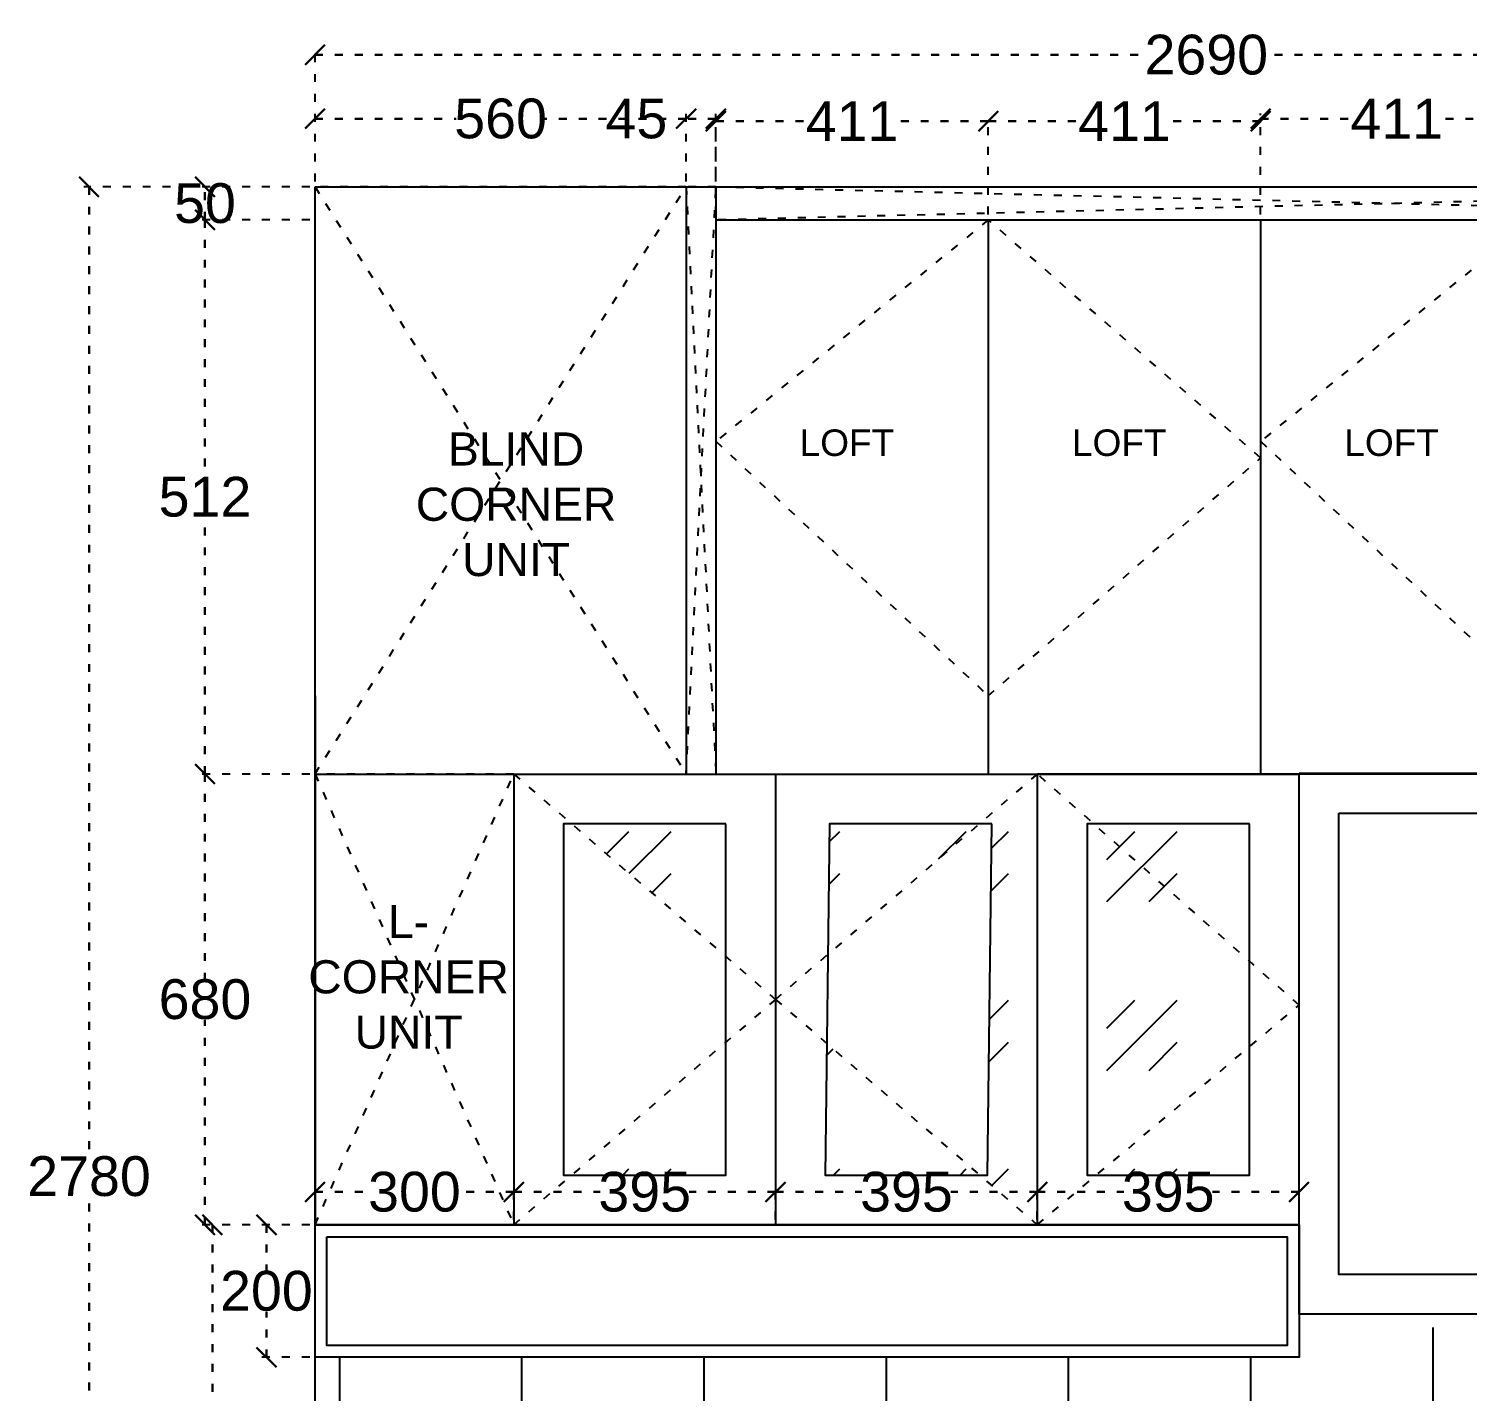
# Model space of a CAD drawing. Header units: millimetres. Extents: x 220712 to 1505573, y -354410 to 241923.
# Drawn here: x 281406 to 283577, y 81504 to 83560 of the extents above; entities that cross this region are included whole.
import ezdxf

# ---------------------------------------------------------------- set-up
doc = ezdxf.new("R2010")
doc.units = ezdxf.units.MM
doc.header["$MEASUREMENT"] = 0
doc.linetypes.add('ACAD_ISO03W100', pattern=[30, 12, -18])
doc.layers.add('Walls', color=253, linetype='Continuous')
doc.styles.get("Standard").update_dxf_attribs({"font": 'arial.ttf'})
doc.dimstyles.get("Standard").update_dxf_attribs({"dimtxt": 60, "dimasz": 30, "dimexe": 7.75, "dimexo": 8.13, "dimgap": 0.63, "dimtad": 0, "dimtih": 1, "dimtoh": 1, "dimdec": 0, "dimzin": 0, "dimtxsty": 'Standard', "dimblk": 'OBLIQUE', "dimcen": 2.25, "dimclrd": 1, "dimclre": 1, "dimclrt": 1, "dimadec": 0, "dimazin": 0, "dimtfac": 1, "dimtdec": 0, "dimtofl": 0, "dimtmove": 0, "dimatfit": 3, "dimfxl": 1, "dimtolj": 1, "dimtzin": 0, "dimlwd": 30, "dimarcsym": 0})

# ---------------------------------------------------------------- blocks, each defined once
blk = doc.blocks.new('_Oblique')
at = {"color": 0, "linetype": 'ByBlock', "lineweight": -2}
blk.add_line((-0.5, -0.5), (0.5, 0.5), dxfattribs=at)
blk = doc.blocks.new('*D2110')
at = {"layer": 'Defpoints', "color": 0, "linetype": 'ACAD_ISO03W100', "lineweight": -2, "transparency": 16777216}
for p in [(284527.9, 83520.3), (281837.9, 83321.3), (284527.9, 83321.3)]:
    blk.add_point(p, dxfattribs=at)
at = {"layer": 'Walls', "color": 1, "linetype": 'ACAD_ISO03W100', "lineweight": -2, "transparency": 16777216}
for p, q in [((281837.9, 83329.4), (281837.9, 83528.1)), ((284527.9, 83329.4), (284527.9, 83528.1))]:
    blk.add_line(p, q, dxfattribs=at)
at = {"layer": 'Walls', "color": 1, "linetype": 'ACAD_ISO03W100', "lineweight": 30, "transparency": 16777216}
for p, q in [((281837.9, 83520.3), (283092.3, 83520.3)), ((284527.9, 83520.3), (283273.5, 83520.3))]:
    blk.add_line(p, q, dxfattribs=at)
at = {"layer": 'Walls', "color": 1, "linetype": 'ACAD_ISO03W100', "lineweight": 30, "transparency": 16777216, "xscale": 30, "yscale": 30, "zscale": 30, "rotation": 180}
blk.add_blockref('_Oblique', (281837.9, 83520.3), dxfattribs=at)
at = {"layer": 'Walls', "color": 1, "linetype": 'ACAD_ISO03W100', "lineweight": 30, "transparency": 16777216, "xscale": 30, "yscale": 30, "zscale": 30}
blk.add_blockref('_Oblique', (284527.9, 83520.3), dxfattribs=at)
at = {"layer": 'Walls', "color": 1, "linetype": 'ACAD_ISO03W100', "transparency": 16777216, "insert": (283182.9, 83520.3), "char_height": 60, "attachment_point": 5}
blk.add_mtext('\\A1;2690', dxfattribs=at)
blk = doc.blocks.new('*D2161')
at = {"layer": 'Defpoints', "color": 0, "linetype": 'ACAD_ISO03W100', "lineweight": -2, "transparency": 16777216}
for p in [(283675.9, 83424), (283264.9, 83271.3), (283675.9, 83271.3)]:
    blk.add_point(p, dxfattribs=at)
at = {"layer": 'Walls', "color": 1, "linetype": 'ACAD_ISO03W100', "lineweight": -2, "transparency": 16777216}
for p, q in [((283264.9, 83279.4), (283264.9, 83431.7)), ((283675.9, 83279.4), (283675.9, 83431.7))]:
    blk.add_line(p, q, dxfattribs=at)
at = {"layer": 'Walls', "color": 1, "linetype": 'ACAD_ISO03W100', "lineweight": 30, "transparency": 16777216}
for p, q in [((283264.9, 83424), (283408.1, 83424)), ((283675.9, 83424), (283532.7, 83424))]:
    blk.add_line(p, q, dxfattribs=at)
at = {"layer": 'Walls', "color": 1, "linetype": 'ACAD_ISO03W100', "lineweight": 30, "transparency": 16777216, "xscale": 30, "yscale": 30, "zscale": 30, "rotation": 180}
blk.add_blockref('_Oblique', (283264.9, 83424), dxfattribs=at)
at = {"layer": 'Walls', "color": 1, "linetype": 'ACAD_ISO03W100', "lineweight": 30, "transparency": 16777216, "xscale": 30, "yscale": 30, "zscale": 30}
blk.add_blockref('_Oblique', (283675.9, 83424), dxfattribs=at)
at = {"layer": 'Walls', "color": 1, "linetype": 'ACAD_ISO03W100', "transparency": 16777216, "insert": (283470.4, 83424), "char_height": 60, "attachment_point": 5}
blk.add_mtext('\\A1;411', dxfattribs=at)
blk = doc.blocks.new('*D2162')
at = {"layer": 'Defpoints', "color": 0, "linetype": 'ACAD_ISO03W100', "lineweight": -2, "transparency": 16777216}
for p in [(283264.9, 83420.2), (282853.9, 83271.3), (283264.9, 83271.3)]:
    blk.add_point(p, dxfattribs=at)
at = {"layer": 'Walls', "color": 1, "linetype": 'ACAD_ISO03W100', "lineweight": -2, "transparency": 16777216}
for p, q in [((282853.9, 83279.4), (282853.9, 83428)), ((283264.9, 83279.4), (283264.9, 83428))]:
    blk.add_line(p, q, dxfattribs=at)
at = {"layer": 'Walls', "color": 1, "linetype": 'ACAD_ISO03W100', "lineweight": 30, "transparency": 16777216}
for p, q in [((282853.9, 83420.2), (282997.1, 83420.2)), ((283264.9, 83420.2), (283121.7, 83420.2))]:
    blk.add_line(p, q, dxfattribs=at)
at = {"layer": 'Walls', "color": 1, "linetype": 'ACAD_ISO03W100', "lineweight": 30, "transparency": 16777216, "xscale": 30, "yscale": 30, "zscale": 30, "rotation": 180}
blk.add_blockref('_Oblique', (282853.9, 83420.2), dxfattribs=at)
at = {"layer": 'Walls', "color": 1, "linetype": 'ACAD_ISO03W100', "lineweight": 30, "transparency": 16777216, "xscale": 30, "yscale": 30, "zscale": 30}
blk.add_blockref('_Oblique', (283264.9, 83420.2), dxfattribs=at)
at = {"layer": 'Walls', "color": 1, "linetype": 'ACAD_ISO03W100', "transparency": 16777216, "insert": (283059.4, 83420.2), "char_height": 60, "attachment_point": 5}
blk.add_mtext('\\A1;411', dxfattribs=at)
blk = doc.blocks.new('*D2163')
at = {"layer": 'Defpoints', "color": 0, "linetype": 'ACAD_ISO03W100', "lineweight": -2, "transparency": 16777216}
for p in [(282853.9, 83420.2), (282442.9, 83271.3), (282853.9, 83271.3)]:
    blk.add_point(p, dxfattribs=at)
at = {"layer": 'Walls', "color": 1, "linetype": 'ACAD_ISO03W100', "lineweight": -2, "transparency": 16777216}
for p, q in [((282442.9, 83279.4), (282442.9, 83428)), ((282853.9, 83279.4), (282853.9, 83428))]:
    blk.add_line(p, q, dxfattribs=at)
at = {"layer": 'Walls', "color": 1, "linetype": 'ACAD_ISO03W100', "lineweight": 30, "transparency": 16777216}
for p, q in [((282442.9, 83420.2), (282586.1, 83420.2)), ((282853.9, 83420.2), (282710.7, 83420.2))]:
    blk.add_line(p, q, dxfattribs=at)
at = {"layer": 'Walls', "color": 1, "linetype": 'ACAD_ISO03W100', "lineweight": 30, "transparency": 16777216, "xscale": 30, "yscale": 30, "zscale": 30, "rotation": 180}
blk.add_blockref('_Oblique', (282442.9, 83420.2), dxfattribs=at)
at = {"layer": 'Walls', "color": 1, "linetype": 'ACAD_ISO03W100', "lineweight": 30, "transparency": 16777216, "xscale": 30, "yscale": 30, "zscale": 30}
blk.add_blockref('_Oblique', (282853.9, 83420.2), dxfattribs=at)
at = {"layer": 'Walls', "color": 1, "linetype": 'ACAD_ISO03W100', "transparency": 16777216, "insert": (282648.4, 83420.2), "char_height": 60, "attachment_point": 5}
blk.add_mtext('\\A1;411', dxfattribs=at)
blk = doc.blocks.new('*D2164')
at = {"layer": 'Defpoints', "color": 0, "linetype": 'ACAD_ISO03W100', "lineweight": -2, "transparency": 16777216}
for p in [(282397.9, 83424), (282397.9, 83321.3), (282442.9, 83321.3)]:
    blk.add_point(p, dxfattribs=at)
at = {"layer": 'Walls', "color": 1, "linetype": 'ACAD_ISO03W100', "lineweight": -2, "transparency": 16777216}
for p, q in [((282397.9, 83329.4), (282397.9, 83431.7)), ((282442.9, 83329.4), (282442.9, 83431.7))]:
    blk.add_line(p, q, dxfattribs=at)
at = {"layer": 'Walls', "color": 1, "linetype": 'ACAD_ISO03W100', "lineweight": 30, "transparency": 16777216}
for p, q in [((282397.9, 83424), (282367.9, 83424)), ((282442.9, 83424), (282397.9, 83424))]:
    blk.add_line(p, q, dxfattribs=at)
at = {"layer": 'Walls', "color": 1, "linetype": 'ACAD_ISO03W100', "lineweight": 30, "transparency": 16777216, "xscale": 30, "yscale": 30, "zscale": 30, "rotation": 180}
blk.add_blockref('_Oblique', (282397.9, 83424), dxfattribs=at)
at = {"layer": 'Walls', "color": 1, "linetype": 'ACAD_ISO03W100', "lineweight": 30, "transparency": 16777216, "xscale": 30, "yscale": 30, "zscale": 30}
blk.add_blockref('_Oblique', (282442.9, 83424), dxfattribs=at)
at = {"layer": 'Walls', "color": 1, "linetype": 'ACAD_ISO03W100', "transparency": 16777216, "insert": (282322.9, 83424), "char_height": 60, "attachment_point": 5}
blk.add_mtext('\\A1;45', dxfattribs=at)
blk = doc.blocks.new('*D2165')
at = {"layer": 'Defpoints', "color": 0, "linetype": 'ACAD_ISO03W100', "lineweight": -2, "transparency": 16777216}
for p in [(282397.9, 83424), (281837.9, 83321.3), (282397.9, 83321.3)]:
    blk.add_point(p, dxfattribs=at)
at = {"layer": 'Walls', "color": 1, "linetype": 'ACAD_ISO03W100', "lineweight": -2, "transparency": 16777216}
for p, q in [((281837.9, 83329.4), (281837.9, 83431.7)), ((282397.9, 83329.4), (282397.9, 83431.7))]:
    blk.add_line(p, q, dxfattribs=at)
at = {"layer": 'Walls', "color": 1, "linetype": 'ACAD_ISO03W100', "lineweight": 30, "transparency": 16777216}
for p, q in [((281837.9, 83424), (282051.1, 83424)), ((282397.9, 83424), (282184.7, 83424))]:
    blk.add_line(p, q, dxfattribs=at)
at = {"layer": 'Walls', "color": 1, "linetype": 'ACAD_ISO03W100', "lineweight": 30, "transparency": 16777216, "xscale": 30, "yscale": 30, "zscale": 30, "rotation": 180}
blk.add_blockref('_Oblique', (281837.9, 83424), dxfattribs=at)
at = {"layer": 'Walls', "color": 1, "linetype": 'ACAD_ISO03W100', "lineweight": 30, "transparency": 16777216, "xscale": 30, "yscale": 30, "zscale": 30}
blk.add_blockref('_Oblique', (282397.9, 83424), dxfattribs=at)
at = {"layer": 'Walls', "color": 1, "linetype": 'ACAD_ISO03W100', "transparency": 16777216, "insert": (282117.9, 83424), "char_height": 60, "attachment_point": 5}
blk.add_mtext('\\A1;560', dxfattribs=at)
blk = doc.blocks.new('*D2166')
at = {"layer": 'Defpoints', "color": 0, "linetype": 'ACAD_ISO03W100', "lineweight": -2, "transparency": 16777216}
for p in [(282137.9, 81804.8), (281837.9, 81755.3), (282137.9, 81755.3)]:
    blk.add_point(p, dxfattribs=at)
at = {"layer": 'Walls', "color": 1, "linetype": 'ACAD_ISO03W100', "lineweight": -2, "transparency": 16777216}
for p, q in [((281837.9, 81763.4), (281837.9, 81812.6)), ((282137.9, 81763.4), (282137.9, 81812.6))]:
    blk.add_line(p, q, dxfattribs=at)
at = {"layer": 'Walls', "color": 1, "linetype": 'ACAD_ISO03W100', "lineweight": 30, "transparency": 16777216}
for p, q in [((281837.9, 81804.8), (281921.1, 81804.8)), ((282137.9, 81804.8), (282054.7, 81804.8))]:
    blk.add_line(p, q, dxfattribs=at)
at = {"layer": 'Walls', "color": 1, "linetype": 'ACAD_ISO03W100', "lineweight": 30, "transparency": 16777216, "xscale": 30, "yscale": 30, "zscale": 30, "rotation": 180}
blk.add_blockref('_Oblique', (281837.9, 81804.8), dxfattribs=at)
at = {"layer": 'Walls', "color": 1, "linetype": 'ACAD_ISO03W100', "lineweight": 30, "transparency": 16777216, "xscale": 30, "yscale": 30, "zscale": 30}
blk.add_blockref('_Oblique', (282137.9, 81804.8), dxfattribs=at)
at = {"layer": 'Walls', "color": 1, "linetype": 'ACAD_ISO03W100', "transparency": 16777216, "insert": (281987.9, 81804.8), "char_height": 60, "attachment_point": 5}
blk.add_mtext('\\A1;300', dxfattribs=at)
blk = doc.blocks.new('*D2167')
at = {"layer": 'Defpoints', "color": 0, "linetype": 'ACAD_ISO03W100', "lineweight": -2, "transparency": 16777216}
for p in [(282532.9, 81804.8), (282137.9, 81755.3), (282532.9, 81755.3)]:
    blk.add_point(p, dxfattribs=at)
at = {"layer": 'Walls', "color": 1, "linetype": 'ACAD_ISO03W100', "lineweight": -2, "transparency": 16777216}
for p, q in [((282137.9, 81763.4), (282137.9, 81812.6)), ((282532.9, 81763.4), (282532.9, 81812.6))]:
    blk.add_line(p, q, dxfattribs=at)
at = {"layer": 'Walls', "color": 1, "linetype": 'ACAD_ISO03W100', "lineweight": 30, "transparency": 16777216}
for p, q in [((282137.9, 81804.8), (282268.3, 81804.8)), ((282532.9, 81804.8), (282402.5, 81804.8))]:
    blk.add_line(p, q, dxfattribs=at)
at = {"layer": 'Walls', "color": 1, "linetype": 'ACAD_ISO03W100', "lineweight": 30, "transparency": 16777216, "xscale": 30, "yscale": 30, "zscale": 30, "rotation": 180}
blk.add_blockref('_Oblique', (282137.9, 81804.8), dxfattribs=at)
at = {"layer": 'Walls', "color": 1, "linetype": 'ACAD_ISO03W100', "lineweight": 30, "transparency": 16777216, "xscale": 30, "yscale": 30, "zscale": 30}
blk.add_blockref('_Oblique', (282532.9, 81804.8), dxfattribs=at)
at = {"layer": 'Walls', "color": 1, "linetype": 'ACAD_ISO03W100', "transparency": 16777216, "insert": (282335.4, 81804.8), "char_height": 60, "attachment_point": 5}
blk.add_mtext('\\A1;395', dxfattribs=at)
blk = doc.blocks.new('*D2168')
at = {"layer": 'Defpoints', "color": 0, "linetype": 'ACAD_ISO03W100', "lineweight": -2, "transparency": 16777216}
for p in [(283322.9, 81804.8), (282927.9, 81755.3), (283322.9, 81755.3)]:
    blk.add_point(p, dxfattribs=at)
at = {"layer": 'Walls', "color": 1, "linetype": 'ACAD_ISO03W100', "lineweight": -2, "transparency": 16777216}
for p, q in [((282927.9, 81763.4), (282927.9, 81812.6)), ((283322.9, 81763.4), (283322.9, 81812.6))]:
    blk.add_line(p, q, dxfattribs=at)
at = {"layer": 'Walls', "color": 1, "linetype": 'ACAD_ISO03W100', "lineweight": 30, "transparency": 16777216}
for p, q in [((282927.9, 81804.8), (283058.3, 81804.8)), ((283322.9, 81804.8), (283192.5, 81804.8))]:
    blk.add_line(p, q, dxfattribs=at)
at = {"layer": 'Walls', "color": 1, "linetype": 'ACAD_ISO03W100', "lineweight": 30, "transparency": 16777216, "xscale": 30, "yscale": 30, "zscale": 30, "rotation": 180}
blk.add_blockref('_Oblique', (282927.9, 81804.8), dxfattribs=at)
at = {"layer": 'Walls', "color": 1, "linetype": 'ACAD_ISO03W100', "lineweight": 30, "transparency": 16777216, "xscale": 30, "yscale": 30, "zscale": 30}
blk.add_blockref('_Oblique', (283322.9, 81804.8), dxfattribs=at)
at = {"layer": 'Walls', "color": 1, "linetype": 'ACAD_ISO03W100', "transparency": 16777216, "insert": (283125.4, 81804.8), "char_height": 60, "attachment_point": 5}
blk.add_mtext('\\A1;395', dxfattribs=at)
blk = doc.blocks.new('*D2170')
at = {"layer": 'Defpoints', "color": 0, "linetype": 'ACAD_ISO03W100', "lineweight": -2, "transparency": 16777216}
for p in [(281683, 81755.3), (281837.9, 81755.3), (281837.9, 81055.3)]:
    blk.add_point(p, dxfattribs=at)
at = {"layer": 'Walls', "color": 1, "linetype": 'ACAD_ISO03W100', "lineweight": -2, "transparency": 16777216}
for p, q in [((281829.8, 81755.3), (281675.3, 81755.3)), ((281829.8, 81055.3), (281675.3, 81055.3))]:
    blk.add_line(p, q, dxfattribs=at)
at = {"layer": 'Walls', "color": 1, "linetype": 'ACAD_ISO03W100', "lineweight": 30, "transparency": 16777216}
for p, q in [((281683, 81755.3), (281683, 81436.6)), ((281683, 81055.3), (281683, 81374))]:
    blk.add_line(p, q, dxfattribs=at)
at = {"layer": 'Walls', "color": 1, "linetype": 'ACAD_ISO03W100', "lineweight": 30, "transparency": 16777216, "xscale": 30, "yscale": 30, "zscale": 30}
for p, rotation in [((281683, 81755.3), 90), ((281683, 81055.3), 270)]:
    blk.add_blockref('_Oblique', p, dxfattribs=dict(at, rotation=rotation))
at = {"layer": 'Walls', "color": 1, "linetype": 'ACAD_ISO03W100', "transparency": 16777216, "insert": (281683, 81405.3), "char_height": 60, "attachment_point": 5}
blk.add_mtext('\\A1;600', dxfattribs=at)
blk = doc.blocks.new('*D2172')
at = {"layer": 'Defpoints', "color": 0, "linetype": 'ACAD_ISO03W100', "lineweight": -2, "transparency": 16777216}
for p in [(281671.8, 82435.3), (281837.9, 82435.3), (281837.9, 81755.3)]:
    blk.add_point(p, dxfattribs=at)
at = {"layer": 'Walls', "color": 1, "linetype": 'ACAD_ISO03W100', "lineweight": -2, "transparency": 16777216}
for p, q in [((281829.8, 82435.3), (281664, 82435.3)), ((281829.8, 81755.3), (281664, 81755.3))]:
    blk.add_line(p, q, dxfattribs=at)
at = {"layer": 'Walls', "color": 1, "linetype": 'ACAD_ISO03W100', "lineweight": 30, "transparency": 16777216}
for p, q in [((281671.8, 82435.3), (281671.8, 82126.6)), ((281671.8, 81755.3), (281671.8, 82064))]:
    blk.add_line(p, q, dxfattribs=at)
at = {"layer": 'Walls', "color": 1, "linetype": 'ACAD_ISO03W100', "lineweight": 30, "transparency": 16777216, "xscale": 30, "yscale": 30, "zscale": 30}
for p, rotation in [((281671.8, 82435.3), 90), ((281671.8, 81755.3), 270)]:
    blk.add_blockref('_Oblique', p, dxfattribs=dict(at, rotation=rotation))
at = {"layer": 'Walls', "color": 1, "linetype": 'ACAD_ISO03W100', "transparency": 16777216, "insert": (281671.8, 82095.3), "char_height": 60, "attachment_point": 5}
blk.add_mtext('\\A1;680', dxfattribs=at)
blk = doc.blocks.new('*D2080')
at = {"layer": 'Defpoints', "color": 0, "linetype": 'ACAD_ISO03W100', "lineweight": -2, "transparency": 16777216}
for p in [(281671.8, 83271.3), (281837.9, 83271.3), (281837.9, 82435.3)]:
    blk.add_point(p, dxfattribs=at)
at = {"layer": 'Walls', "color": 1, "linetype": 'ACAD_ISO03W100', "lineweight": -2, "transparency": 16777216}
for p, q in [((281829.8, 83271.3), (281664, 83271.3)), ((281829.8, 82435.3), (281664, 82435.3))]:
    blk.add_line(p, q, dxfattribs=at)
at = {"layer": 'Walls', "color": 1, "linetype": 'ACAD_ISO03W100', "lineweight": 30, "transparency": 16777216}
for p, q in [((281671.8, 83271.3), (281671.8, 82884.6)), ((281671.8, 82435.3), (281671.8, 82822))]:
    blk.add_line(p, q, dxfattribs=at)
at = {"layer": 'Walls', "color": 1, "linetype": 'ACAD_ISO03W100', "lineweight": 30, "transparency": 16777216, "xscale": 30, "yscale": 30, "zscale": 30}
for p, rotation in [((281671.8, 83271.3), 90), ((281671.8, 82435.3), 270)]:
    blk.add_blockref('_Oblique', p, dxfattribs=dict(at, rotation=rotation))
at = {"layer": 'Walls', "color": 1, "linetype": 'ACAD_ISO03W100', "transparency": 16777216, "insert": (281671.8, 82853.3), "char_height": 60, "attachment_point": 5}
blk.add_mtext('\\A1;512', dxfattribs=at)
blk = doc.blocks.new('*D2173')
at = {"layer": 'Defpoints', "color": 0, "linetype": 'ACAD_ISO03W100', "lineweight": -2, "transparency": 16777216}
for p in [(281496.8, 83321.3), (281837.9, 83321.3), (281837.9, 80335.3)]:
    blk.add_point(p, dxfattribs=at)
at = {"layer": 'Walls', "color": 1, "linetype": 'ACAD_ISO03W100', "lineweight": -2, "transparency": 16777216}
for p, q in [((281829.8, 83321.3), (281489, 83321.3)), ((281829.8, 80335.3), (281489, 80335.3))]:
    blk.add_line(p, q, dxfattribs=at)
at = {"layer": 'Walls', "color": 1, "linetype": 'ACAD_ISO03W100', "lineweight": 30, "transparency": 16777216}
for p, q in [((281496.8, 83321.3), (281496.8, 81859.6)), ((281496.8, 80335.3), (281496.8, 81797))]:
    blk.add_line(p, q, dxfattribs=at)
at = {"layer": 'Walls', "color": 1, "linetype": 'ACAD_ISO03W100', "lineweight": 30, "transparency": 16777216, "xscale": 30, "yscale": 30, "zscale": 30}
for p, rotation in [((281496.8, 83321.3), 90), ((281496.8, 80335.3), 270)]:
    blk.add_blockref('_Oblique', p, dxfattribs=dict(at, rotation=rotation))
at = {"layer": 'Walls', "color": 1, "linetype": 'ACAD_ISO03W100', "transparency": 16777216, "insert": (281496.8, 81828.3), "char_height": 60, "attachment_point": 5}
blk.add_mtext('\\A1;2780', dxfattribs=at)
blk = doc.blocks.new('*D2386')
at = {"layer": 'Defpoints', "color": 0, "linetype": 'ACAD_ISO03W100', "lineweight": -2, "transparency": 16777216}
for p in [(281671.8, 83321.3), (281837.9, 83321.3), (281837.9, 83271.3)]:
    blk.add_point(p, dxfattribs=at)
at = {"layer": 'Walls', "color": 1, "linetype": 'ACAD_ISO03W100', "lineweight": -2, "transparency": 16777216}
for p, q in [((281829.8, 83321.3), (281664, 83321.3)), ((281829.8, 83271.3), (281664, 83271.3))]:
    blk.add_line(p, q, dxfattribs=at)
at = {"layer": 'Walls', "color": 1, "linetype": 'ACAD_ISO03W100', "lineweight": 30, "transparency": 16777216}
blk.add_line((281671.8, 83271.3), (281671.8, 83321.3), dxfattribs=at)
at = {"layer": 'Walls', "color": 1, "linetype": 'ACAD_ISO03W100', "lineweight": 30, "transparency": 16777216, "xscale": 30, "yscale": 30, "zscale": 30}
for p, rotation in [((281671.8, 83321.3), 90), ((281671.8, 83271.3), 270)]:
    blk.add_blockref('_Oblique', p, dxfattribs=dict(at, rotation=rotation))
at = {"layer": 'Walls', "color": 1, "linetype": 'ACAD_ISO03W100', "lineweight": -2, "transparency": 16777216, "insert": (281671.8, 83296.3), "char_height": 60, "attachment_point": 5}
blk.add_mtext('\\A1;50', dxfattribs=at)
blk = doc.blocks.new('*D2387')
at = {"layer": 'Defpoints', "color": 0, "linetype": 'ACAD_ISO03W100', "lineweight": -2, "transparency": 16777216}
for p in [(282927.9, 81804.8), (282532.9, 81755.3), (282927.9, 81755.3)]:
    blk.add_point(p, dxfattribs=at)
at = {"layer": 'Walls', "color": 1, "linetype": 'ACAD_ISO03W100', "lineweight": -2, "transparency": 16777216}
for p, q in [((282532.9, 81763.4), (282532.9, 81812.6)), ((282927.9, 81763.4), (282927.9, 81812.6))]:
    blk.add_line(p, q, dxfattribs=at)
at = {"layer": 'Walls', "color": 1, "linetype": 'ACAD_ISO03W100', "lineweight": 30, "transparency": 16777216}
for p, q in [((282532.9, 81804.8), (282663.3, 81804.8)), ((282927.9, 81804.8), (282797.5, 81804.8))]:
    blk.add_line(p, q, dxfattribs=at)
at = {"layer": 'Walls', "color": 1, "linetype": 'ACAD_ISO03W100', "lineweight": 30, "transparency": 16777216, "xscale": 30, "yscale": 30, "zscale": 30, "rotation": 180}
blk.add_blockref('_Oblique', (282532.9, 81804.8), dxfattribs=at)
at = {"layer": 'Walls', "color": 1, "linetype": 'ACAD_ISO03W100', "lineweight": 30, "transparency": 16777216, "xscale": 30, "yscale": 30, "zscale": 30}
blk.add_blockref('_Oblique', (282927.9, 81804.8), dxfattribs=at)
at = {"layer": 'Walls', "color": 1, "linetype": 'ACAD_ISO03W100', "lineweight": -2, "transparency": 16777216, "insert": (282730.4, 81804.8), "char_height": 60, "attachment_point": 5}
blk.add_mtext('\\A1;395', dxfattribs=at)
blk = doc.blocks.new('*D2388')
at = {"layer": 'Defpoints', "color": 0, "linetype": 'ACAD_ISO03W100', "lineweight": -2, "transparency": 16777216}
for p in [(281764.5, 81755.3), (281837.9, 81755.3), (281837.9, 81555.3)]:
    blk.add_point(p, dxfattribs=at)
at = {"layer": 'Walls', "color": 1, "linetype": 'ACAD_ISO03W100', "lineweight": -2, "transparency": 16777216}
for p, q in [((281829.8, 81755.3), (281756.8, 81755.3)), ((281829.8, 81555.3), (281756.8, 81555.3))]:
    blk.add_line(p, q, dxfattribs=at)
at = {"layer": 'Walls', "color": 1, "linetype": 'ACAD_ISO03W100', "lineweight": 30, "transparency": 16777216}
for p, q in [((281764.5, 81755.3), (281764.5, 81686.6)), ((281764.5, 81555.3), (281764.5, 81624))]:
    blk.add_line(p, q, dxfattribs=at)
at = {"layer": 'Walls', "color": 1, "linetype": 'ACAD_ISO03W100', "lineweight": 30, "transparency": 16777216, "xscale": 30, "yscale": 30, "zscale": 30}
for p, rotation in [((281764.5, 81755.3), 90), ((281764.5, 81555.3), 270)]:
    blk.add_blockref('_Oblique', p, dxfattribs=dict(at, rotation=rotation))
at = {"layer": 'Walls', "color": 1, "linetype": 'ACAD_ISO03W100', "lineweight": -2, "transparency": 16777216, "insert": (281764.5, 81655.3), "char_height": 60, "attachment_point": 5}
blk.add_mtext('\\A1;200', dxfattribs=at)

msp = doc.modelspace()

# ---------------------------------------------------------------- hatches: boundary and pattern name
at = {"layer": 'Walls', "linetype": 'ACAD_ISO03W100', "true_color": 0xadddf7}
h = msp.add_hatch(dxfattribs=at)
h.set_pattern_fill('GOST_GLASS', color=141, scale=30)
h.set_pattern_definition([(45, (-6400.25, 274.81), (254.55844, 0), [150, -210]), (45, (-6336.61, 274.81), (254.55844, 0), [60, -300]), (45, (-6400.25, 338.45), (254.55844, 0), [60, -300])])
h.paths.add_polyline_path([(282212.9, 81830.3), (282225, 81830.3), (282457.9, 82030.8), (282457.9, 82159.9), (282225, 82360.3), (282212.9, 82360.3)], flags=17)
h.paths.add_polyline_path([(282457.9, 82360.3), (282212.9, 82360.3), (282212.9, 81830.3), (282457.9, 81830.3)], flags=17)
h.paths.add_polyline_path([(282610.3, 82028.7), (282612, 82163.4), (282532.9, 82095.3)], flags=17)
h.paths.add_polyline_path([(282859.3, 82360.3), (282614.3, 82360.3), (282607.9, 81830.3), (282852.9, 81830.3)], flags=16)
h.paths.add_polyline_path([(282532.9, 82095.3), (282927.9, 81755.3), (283017.3, 81830.3), (283002.9, 81830.3), (283002.9, 82360.3), (283012.9, 82360.3), (282927.9, 82435.3)])
h.paths.add_polyline_path([(283002.9, 82360.3), (283002.9, 81830.3), (283247.9, 81830.3), (283247.9, 82360.3)])
at = {"layer": 'Walls', "linetype": 'ACAD_ISO03W100', "lineweight": -2, "true_color": 0xc7c8ca}
h = msp.add_hatch(dxfattribs=at)
h.set_pattern_fill('ANGLE', color=9, scale=1000)
h.set_pattern_definition([(0, (0, 0), (0, 275), [200, -75]), (90, (0, 0), (-275, 2e-14), [200, -75])])
h.paths.add_polyline_path([(284527.9, 81620.3), (283322.9, 81620.3), (283322.9, 81555.3), (281837.9, 81555.3), (281837.9, 81055.3), (283322.9, 81055.3), (284527.9, 81055.3)])

# ---------------------------------------------------------------- linework, layer by layer
at = {"layer": 'Walls', "color": 18, "true_color": 0x000000}
for p, q in [((281837.9, 80535.3), (281837.9, 83321.3)), ((281837.9, 83321.3), (284527.9, 83321.3)), ((281837.9, 83321.3), (282397.9, 83321.3)), ((282397.9, 83321.3), (282397.9, 82435.3)), ((282442.9, 83321.3), (282442.9, 82435.3)), ((282442.9, 83321.3), (284527.9, 83321.3)), ((282442.9, 83271.3), (284497.9, 83271.3)), ((282853.9, 83271.3), (282853.9, 82435.3)), ((283264.9, 83271.3), (283264.9, 82435.3)), ((281837.9, 82553.3), (281837.9, 81755.3)), ((281837.9, 82435.3), (283322.9, 82435.3)), ((282137.9, 82435.3), (282137.9, 81755.3)), ((282532.9, 82435.3), (282532.9, 81755.3)), ((283322.9, 81620.3), (283322.9, 82436.5)), ((284527.9, 82435.3), (283322.9, 82435.3)), ((282927.9, 82360.3), (282927.9, 81755.3)), ((283322.9, 81755.3), (281837.9, 81755.3)), ((283322.9, 81555.3), (281837.9, 81555.3))]:
    msp.add_line(p, q, dxfattribs=at)
at = {"layer": 'Walls', "color": 9, "true_color": 0xc7c8ca}
msp.add_line((284527.9, 81620.3), (283322.9, 81620.3), dxfattribs=at)
at = {"layer": 'Walls', "color": 9, "linetype": 'ACAD_ISO03W100', "true_color": 0xc7c8ca}
for points in [[(281837.9, 82435.3), (282397.9, 83321.3), (281837.9, 83321.3), (282397.9, 82435.3)], [(282853.9, 83271.3), (282442.9, 82937.3), (282853.9, 82553.3), (283264.9, 82912.3), (282853.9, 83271.3)], [(283675.9, 83271.3), (283264.9, 82937.3), (283675.9, 82553.3), (284086.9, 82912.3), (283675.9, 83271.3)], [(281837.9, 81755.3), (282137.9, 82435.3), (281837.9, 82435.3), (282137.9, 81755.3)], [(282137.9, 82435.3), (282532.9, 82095.3), (282137.9, 81755.3)], [(282927.9, 82435.3), (282532.9, 82095.3), (282927.9, 81755.3), (283322.9, 82086.8), (282927.9, 82435.3)]]:
    msp.add_lwpolyline(points, dxfattribs=at)
at = {"layer": 'Walls', "color": 240, "linetype": 'ACAD_ISO03W100', "true_color": 0xed1f24}
for points in [[(282397.9, 82435.3), (282442.9, 83321.3), (282397.9, 83321.3), (282442.9, 82435.3)], [(282442.9, 83321.3), (284497.9, 83271.3), (284497.9, 83321.3), (282442.9, 83271.3)]]:
    msp.add_lwpolyline(points, dxfattribs=at)
at = {"layer": 'Walls', "color": 18, "true_color": 0x000000}
msp.add_lwpolyline([(282927.9, 82435.3), (282927.9, 81755.3), (283322.9, 81755.3), (283322.9, 82435.3), (282927.9, 82435.3)], dxfattribs=at)
at = {"layer": 'Walls', "color": 9, "true_color": 0xc7c8ca}
for points in [[(283322.9, 82436.5), (284527.9, 82436.5), (284527.9, 81620.3), (283322.9, 81620.3)], [(283382.9, 82376.5), (284467.9, 82376.5), (284467.9, 81680.3), (283382.9, 81680.3)]]:
    msp.add_lwpolyline(points, close=True, dxfattribs=at)
at = {"layer": 'Walls', "color": 18, "true_color": 0x000000}
for points in [[(282457.9, 82360.3), (282212.9, 82360.3), (282212.9, 81830.3), (282457.9, 81830.3)], [(282859.3, 82360.3), (282614.3, 82360.3), (282607.9, 81830.3), (282852.9, 81830.3)], [(283247.9, 82360.3), (283002.9, 82360.3), (283002.9, 81830.3), (283247.9, 81830.3)], [(281837.9, 81755.3), (283322.9, 81755.3), (283322.9, 81555.3), (281837.9, 81555.3)], [(281855.9, 81737.3), (283304.9, 81737.3), (283304.9, 81573.3), (281855.9, 81573.3)]]:
    msp.add_lwpolyline(points, close=True, dxfattribs=at)

# ---------------------------------------------------------------- texts
at = {"color": 7, "attachment_point": 1}
for s, width, insert, char_height in [('\\pxqc;BLIND CORNER UNIT', 282.386, (282000.1, 82950.7), 50), ('LOFT', 246.425, (282569.2, 82955.2), 40), ('LOFT', 246.425, (282980.2, 82955.2), 40), ('LOFT', 246.425, (283391.2, 82955.2), 40), ('\\pxqc;L- CORNER UNIT', 282.386, (281837.9, 82237.7), 50)]:
    msp.add_mtext_dynamic_manual_height_columns(s, width=width, gutter_width=1213, heights=[0], dxfattribs=dict(at, insert=insert, char_height=char_height))

# ---------------------------------------------------------------- dimensions: what is measured, and where the dimension line sits
at = {"layer": 'Walls', "color": 18, "linetype": 'ACAD_ISO03W100', "true_color": 0x000000}
dim = msp.add_linear_dim(base=(284527.9, 83520.3), p1=(281837.9, 83321.3), p2=(284527.9, 83321.3), dimstyle='Standard', dxfattribs=at)
dim.commit()
dim.dimension.update_dxf_attribs({"geometry": '*D2110', "text_midpoint": (283182.9, 83520.3)})
at = {"layer": 'Walls', "color": 240, "linetype": 'ACAD_ISO03W100', "true_color": 0xed1f24}
for base, p1, p2, picture, middle in [((282397.9, 83424), (281837.9, 83321.3), (282397.9, 83321.3), '*D2165', (282117.9, 83424)), ((282397.9, 83424), (282442.9, 83321.3), (282397.9, 83321.3), '*D2164', (282322.9, 83424)), ((282853.9, 83420.2), (282442.9, 83271.3), (282853.9, 83271.3), '*D2163', (282648.4, 83420.2)), ((283264.9, 83420.2), (282853.9, 83271.3), (283264.9, 83271.3), '*D2162', (283059.4, 83420.2)), ((283675.9, 83424), (283264.9, 83271.3), (283675.9, 83271.3), '*D2161', (283470.4, 83424)), ((282137.9, 81804.8), (281837.9, 81755.3), (282137.9, 81755.3), '*D2166', (281987.9, 81804.8)), ((282532.9, 81804.8), (282137.9, 81755.3), (282532.9, 81755.3), '*D2167', (282335.4, 81804.8)), ((283322.9, 81804.8), (282927.9, 81755.3), (283322.9, 81755.3), '*D2168', (283125.4, 81804.8))]:
    dim = msp.add_linear_dim(base=base, p1=p1, p2=p2, dimstyle='Standard', dxfattribs=at)
    dim.commit()
    dim.dimension.update_dxf_attribs({"geometry": picture, "text_midpoint": middle})
for base, p1, p2, text, picture, middle in [((281496.8, 83321.3), (281837.9, 80335.3), (281837.9, 83321.3), '2780', '*D2173', (281496.8, 81828.3)), ((281671.8, 83271.3), (281837.9, 82435.3), (281837.9, 83271.3), '512', '*D2080', (281671.8, 82853.3))]:
    dim = msp.add_linear_dim(base=base, p1=p1, p2=p2, angle=90, text=text, dimstyle='Standard', dxfattribs=at)
    dim.commit()
    dim.dimension.update_dxf_attribs({"geometry": picture, "text_midpoint": middle})
at = {"layer": 'Walls', "color": 240, "linetype": 'ACAD_ISO03W100', "lineweight": -2, "true_color": 0xed1f24}
dim = msp.add_linear_dim(base=(281671.8, 83321.3), p1=(281837.9, 83271.3), p2=(281837.9, 83321.3), angle=90, dimstyle='Standard', dxfattribs=at)
dim.commit()
dim.dimension.update_dxf_attribs({"geometry": '*D2386', "text_midpoint": (281671.8, 83296.3), "dimtype": 160})
at = {"layer": 'Walls', "color": 240, "linetype": 'ACAD_ISO03W100', "true_color": 0xed1f24}
dim = msp.add_linear_dim(base=(281671.8, 82435.3), p1=(281837.9, 81755.3), p2=(281837.9, 82435.3), angle=90, dimstyle='Standard', dxfattribs=at)
dim.commit()
dim.dimension.update_dxf_attribs({"geometry": '*D2172', "text_midpoint": (281671.8, 82095.3)})
at = {"layer": 'Walls', "color": 240, "linetype": 'ACAD_ISO03W100', "lineweight": -2, "true_color": 0xed1f24}
dim = msp.add_linear_dim(base=(282927.9, 81804.8), p1=(282532.9, 81755.3), p2=(282927.9, 81755.3), dimstyle='Standard', dxfattribs=at)
dim.commit()
dim.dimension.update_dxf_attribs({"geometry": '*D2387', "text_midpoint": (282730.4, 81804.8)})
at = {"layer": 'Walls', "color": 240, "linetype": 'ACAD_ISO03W100', "true_color": 0xed1f24}
dim = msp.add_linear_dim(base=(281683, 81755.3), p1=(281837.9, 81055.3), p2=(281837.9, 81755.3), angle=90, text='600', dimstyle='Standard', dxfattribs=at)
dim.commit()
dim.dimension.update_dxf_attribs({"geometry": '*D2170', "text_midpoint": (281683, 81405.3), "dimtype": 160})
at = {"layer": 'Walls', "color": 240, "linetype": 'ACAD_ISO03W100', "lineweight": -2, "true_color": 0xed1f24}
dim = msp.add_linear_dim(base=(281764.5, 81755.3), p1=(281837.9, 81555.3), p2=(281837.9, 81755.3), angle=90, dimstyle='Standard', dxfattribs=at)
dim.commit()
dim.dimension.update_dxf_attribs({"geometry": '*D2388', "text_midpoint": (281764.5, 81655.3)})

doc.saveas('drawing.dxf')
